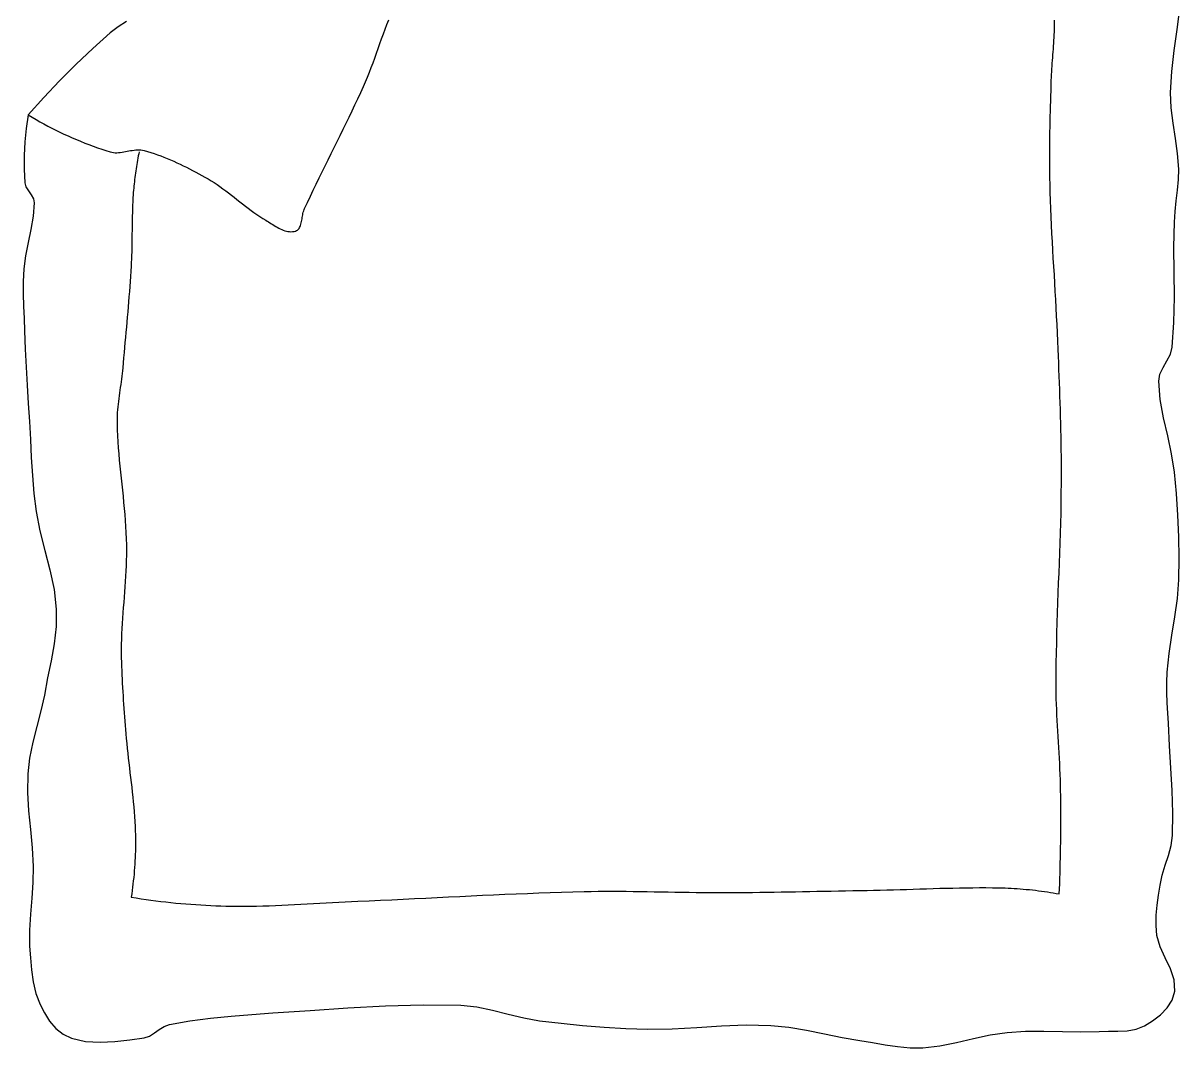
# Model space of a CAD drawing. Header units: millimetres. Extents: x -733 to 20318, y 212 to 20507.
# Drawn here: x 14461 to 16281, y 13599 to 15211 of the extents above; entities that cross this region are included whole.
import ezdxf

# ---------------------------------------------------------------- set-up
doc = ezdxf.new("R2010")
doc.units = ezdxf.units.MM
doc.layers.get('0').update_dxf_attribs({"color": 250})

msp = doc.modelspace()

# ---------------------------------------------------------------- linework, layer by layer
at = {"color": 18, "true_color": 0x000000}
for p, q in [((16276.5, 15200.9), (16281, 15233.8)), ((15033.6, 15208.8), (15036.6, 15216.2)), ((16083.6, 15210.5), (16083.5, 15215.8)), ((14598.2, 15195.7), (14571, 15171.3)), ((14610.5, 15205.2), (14598.2, 15195.7)), ((14623.6, 15213.6), (14610.5, 15205.2)), ((15027.9, 15193.9), (15030.7, 15201.4)), ((15030.7, 15201.4), (15033.6, 15208.8)), ((16083.3, 15192.6), (16083.5, 15197.1)), ((16083.5, 15197.1), (16083.6, 15201.6)), ((16083.6, 15206.1), (16083.6, 15210.5)), ((16083.6, 15201.6), (16083.6, 15206.1)), ((16271.9, 15167.9), (16276.5, 15200.9)), ((15019.7, 15171.3), (15022.4, 15178.8)), ((15022.4, 15178.8), (15025.1, 15186.4)), ((15025.1, 15186.4), (15027.9, 15193.9)), ((16082.3, 15174.7), (16082.6, 15179.2)), ((16082.6, 15179.2), (16082.9, 15183.7)), ((16082.9, 15183.7), (16083.1, 15188.1)), ((16083.1, 15188.1), (16083.3, 15192.6)), ((14571, 15171.3), (14544.5, 15146.2)), ((15014.3, 15156.1), (15017, 15163.7)), ((15017, 15163.7), (15019.7, 15171.3)), ((16080.9, 15156.8), (16081.3, 15161.3)), ((16081.3, 15161.3), (16081.6, 15165.8)), ((16081.6, 15165.8), (16082, 15170.2)), ((16082, 15170.2), (16082.3, 15174.7)), ((16268.2, 15134.9), (16271.9, 15167.9)), ((14544.5, 15146.2), (14518.6, 15120.3)), ((15008.8, 15141.1), (15011.6, 15148.6)), ((15011.6, 15148.6), (15014.3, 15156.1)), ((16079.6, 15138.9), (16079.9, 15143.4)), ((16079.9, 15143.4), (16080.2, 15147.9)), ((16080.2, 15147.9), (16080.6, 15152.3)), ((16080.6, 15152.3), (16080.9, 15156.8)), ((14999.8, 15118.8), (15002.9, 15126.1)), ((15002.9, 15126.1), (15005.9, 15133.6)), ((15005.9, 15133.6), (15008.8, 15141.1)), ((16078.7, 15121), (16078.9, 15125.5)), ((16078.9, 15125.5), (16079.1, 15130)), ((16079.1, 15130), (16079.3, 15134.4)), ((16079.3, 15134.4), (16079.6, 15138.9)), ((16266.3, 15101.7), (16268.2, 15134.9)), ((14518.6, 15120.3), (14493.5, 15093.7)), ((14992.2, 15101.8), (14996.6, 15111.5)), ((14996.6, 15111.5), (14999.8, 15118.8)), ((16078, 15096.6), (16078.3, 15104.7)), ((16078.3, 15104.7), (16078.5, 15112.9)), ((16078.5, 15112.9), (16078.7, 15121)), ((14493.5, 15093.7), (14469.2, 15066.5)), ((14983.1, 15082.4), (14987.7, 15092.1)), ((14987.7, 15092.1), (14992.2, 15101.8)), ((16077.6, 15080.3), (16077.8, 15088.4)), ((16077.8, 15088.4), (16078, 15096.6)), ((16267.3, 15077.6), (16266.3, 15101.7)), ((14973.9, 15063.2), (14978.6, 15072.8)), ((14978.6, 15072.8), (14983.1, 15082.4)), ((16077.2, 15064), (16077.4, 15072.2)), ((16077.4, 15072.2), (16077.6, 15080.3)), ((16270.3, 15053.6), (16267.3, 15077.6)), ((14469.2, 15066.5), (14466.1, 15045.3)), ((14469.2, 15066.5), (14475.3, 15062.8)), ((14475.3, 15062.8), (14481.4, 15059.2)), ((14481.4, 15059.2), (14487.6, 15055.7)), ((14487.6, 15055.7), (14493.8, 15052.3)), ((14493.8, 15052.3), (14500, 15048.9)), ((14964.6, 15044), (14969.3, 15053.6)), ((14969.3, 15053.6), (14973.9, 15063.2)), ((16076.8, 15047.7), (16077, 15055.9)), ((16077, 15055.9), (16077.2, 15064)), ((16274, 15029.6), (16270.3, 15053.6)), ((14466.1, 15045.3), (14464, 15024)), ((14500, 15048.9), (14506.3, 15045.7)), ((14506.3, 15045.7), (14512.6, 15042.5)), ((14512.6, 15042.5), (14519, 15039.4)), ((14519, 15039.4), (14525.4, 15036.3)), ((14525.4, 15036.3), (14531.9, 15033.4)), ((14531.9, 15033.4), (14538.4, 15030.5)), ((14955.2, 15024.8), (14959.9, 15034.4)), ((14959.9, 15034.4), (14964.6, 15044)), ((16076.5, 15031.4), (16076.6, 15039.6)), ((16076.6, 15039.6), (16076.8, 15047.7)), ((14464, 15024), (14462.9, 15002.6)), ((14538.4, 15030.5), (14544.9, 15027.7)), ((14544.9, 15027.7), (14551.5, 15025)), ((14551.5, 15025), (14558.1, 15022.3)), ((14558.1, 15022.3), (14564.7, 15019.8)), ((14564.7, 15019.8), (14571.4, 15017.3)), ((14571.4, 15017.3), (14578, 15014.9)), ((14578, 15014.9), (14584.8, 15012.7)), ((14945.8, 15005.7), (14950.5, 15015.3)), ((14950.5, 15015.3), (14955.2, 15024.8)), ((16076.2, 15007), (16076.3, 15015.2)), ((16076.3, 15015.2), (16076.4, 15023.3)), ((16076.4, 15023.3), (16076.5, 15031.4)), ((16277.4, 15005.6), (16274, 15029.6)), ((14462.9, 15002.6), (14462.8, 14981.2)), ((14584.8, 15012.7), (14591.5, 15010.5)), ((14591.5, 15010.5), (14598.2, 15008.3)), ((14598.2, 15008.3), (14600.8, 15007.7)), ((14600.8, 15007.7), (14603.4, 15007.3)), ((14603.4, 15007.3), (14606, 15007.1)), ((14606, 15007.1), (14608.6, 15007)), ((14608.6, 15007), (14611.3, 15007.2)), ((14611.3, 15007.2), (14614, 15007.4)), ((14614, 15007.4), (14616.7, 15007.8)), ((14616.7, 15007.8), (14619.4, 15008.3)), ((14619.4, 15008.3), (14622.1, 15008.8)), ((14622.1, 15008.8), (14624.8, 15009.3)), ((14624.8, 15009.3), (14627.5, 15009.9)), ((14627.5, 15009.9), (14630.2, 15010.4)), ((14630.2, 15010.4), (14632.9, 15010.8)), ((14632.9, 15010.8), (14635.6, 15011.2)), ((14635.6, 15011.2), (14638.3, 15011.5)), ((14638.3, 15011.5), (14641, 15011.7)), ((14641, 15011.7), (14643.6, 15011.7)), ((14641.7, 14998.7), (14641.1, 14995.3)), ((14642.3, 15002), (14641.7, 14998.7)), ((14643, 15005.3), (14642.3, 15002)), ((14643.7, 15008.7), (14643, 15005.3)), ((14643.6, 15011.7), (14646.2, 15011.6)), ((14646.2, 15011.6), (14648.9, 15011.2)), ((14648.9, 15011.2), (14651.4, 15010.6)), ((14651.4, 15010.6), (14656.7, 15009.1)), ((14656.7, 15009.1), (14662, 15007.5)), ((14662, 15007.5), (14667.2, 15005.8)), ((14667.2, 15005.8), (14672.4, 15004)), ((14672.4, 15004), (14677.6, 15002.1)), ((14677.6, 15002.1), (14682.7, 15000.1)), ((14682.7, 15000.1), (14687.9, 14998)), ((14687.9, 14998), (14692.9, 14995.9)), ((14692.9, 14995.9), (14698, 14993.7)), ((14936.4, 14986.6), (14941.1, 14996.1)), ((14941.1, 14996.1), (14945.8, 15005.7)), ((16076.2, 14998.9), (16076.2, 15007)), ((16076.2, 14990.7), (16076.2, 14998.9)), ((16279.3, 14981.4), (16277.4, 15005.6)), ((14462.8, 14981.2), (14463.8, 14959.8)), ((14638.3, 14978.5), (14637.8, 14975.1)), ((14638.8, 14981.8), (14638.3, 14978.5)), ((14639.4, 14985.2), (14638.8, 14981.8)), ((14639.9, 14988.6), (14639.4, 14985.2)), ((14640.5, 14991.9), (14639.9, 14988.6)), ((14641.1, 14995.3), (14640.5, 14991.9)), ((14698, 14993.7), (14703, 14991.4)), ((14703, 14991.4), (14708.1, 14989.1)), ((14708.1, 14989.1), (14713, 14986.7)), ((14713, 14986.7), (14718, 14984.2)), ((14718, 14984.2), (14722.9, 14981.7)), ((14722.9, 14981.7), (14727.8, 14979.2)), ((14727.8, 14979.2), (14732.7, 14976.6)), ((14931.6, 14977), (14936.4, 14986.6)), ((16076.3, 14982.6), (16076.2, 14990.7)), ((16076.4, 14974.5), (16076.3, 14982.6)), ((16279, 14964.7), (16279.3, 14981.4)), ((14463.8, 14959.8), (14465.6, 14953.2)), ((14636.1, 14961.5), (14635.8, 14958.1)), ((14636.5, 14964.9), (14636.1, 14961.5)), ((14636.9, 14968.3), (14636.5, 14964.9)), ((14637.4, 14971.7), (14636.9, 14968.3)), ((14637.8, 14975.1), (14637.4, 14971.7)), ((14732.7, 14976.6), (14737.6, 14974)), ((14737.6, 14974), (14742.4, 14971.3)), ((14742.4, 14971.3), (14747.2, 14968.6)), ((14747.2, 14968.6), (14752, 14965.9)), ((14752, 14965.9), (14756.8, 14963)), ((14756.8, 14963), (14761.5, 14960)), ((14761.5, 14960), (14766.2, 14957)), ((14922.3, 14957.8), (14927, 14967.4)), ((14927, 14967.4), (14931.6, 14977)), ((16076.5, 14966.3), (16076.4, 14974.5)), ((16076.7, 14958.2), (16076.5, 14966.3)), ((16277.5, 14948), (16279, 14964.7)), ((14465.6, 14953.2), (14469.4, 14947)), ((14469.4, 14947), (14473.7, 14940.9)), ((14473.7, 14940.9), (14477.2, 14934.7)), ((14634.3, 14941.1), (14633.9, 14935.5)), ((14634.5, 14944.5), (14634.3, 14941.1)), ((14634.8, 14947.9), (14634.5, 14944.5)), ((14635.1, 14951.3), (14634.8, 14947.9)), ((14635.4, 14954.7), (14635.1, 14951.3)), ((14635.8, 14958.1), (14635.4, 14954.7)), ((14766.2, 14957), (14770.8, 14953.8)), ((14770.8, 14953.8), (14775.4, 14950.5)), ((14775.4, 14950.5), (14779.9, 14947.2)), ((14779.9, 14947.2), (14784.3, 14943.8)), ((14784.3, 14943.8), (14788.8, 14940.4)), ((14913, 14938.6), (14917.6, 14948.2)), ((14917.6, 14948.2), (14922.3, 14957.8)), ((16077, 14945.1), (16076.7, 14958.2)), ((16077.5, 14932.1), (16077, 14945.1)), ((16275.4, 14931.3), (16277.5, 14948)), ((14478.6, 14928.1), (14477, 14907.1)), ((14477.2, 14934.7), (14478.6, 14928.1)), ((14633.4, 14924.3), (14633.2, 14918.6)), ((14633.6, 14929.9), (14633.4, 14924.3)), ((14633.9, 14935.5), (14633.6, 14929.9)), ((14788.8, 14940.4), (14793.2, 14937)), ((14793.2, 14937), (14797.6, 14933.5)), ((14797.6, 14933.5), (14802, 14930)), ((14802, 14930), (14806.4, 14926.6)), ((14806.4, 14926.6), (14810.9, 14923.1)), ((14810.9, 14923.1), (14815.3, 14919.7)), ((14903.8, 14919.3), (14908.4, 14929)), ((14908.4, 14929), (14913, 14938.6)), ((16078, 14919.1), (16077.5, 14932.1)), ((16273.5, 14914.6), (16275.4, 14931.3)), ((14477, 14907.1), (14473.4, 14886.4)), ((14632.8, 14907.4), (14632.7, 14901.8)), ((14633, 14913), (14632.8, 14907.4)), ((14633.2, 14918.6), (14633, 14913)), ((14815.3, 14919.7), (14819.8, 14916.4)), ((14819.8, 14916.4), (14824.3, 14913.1)), ((14824.3, 14913.1), (14828.9, 14909.9)), ((14828.9, 14909.9), (14833.5, 14906.7)), ((14833.5, 14906.7), (14838.2, 14903.7)), ((14900, 14902.9), (14900.3, 14905.1)), ((14900.3, 14905.1), (14900.7, 14907.3)), ((14900.7, 14907.3), (14901, 14909.4)), ((14901, 14909.4), (14901.4, 14911.6)), ((14901.4, 14911.6), (14901.9, 14913.6)), ((14901.9, 14913.6), (14902.5, 14915.6)), ((14902.5, 14915.6), (14903.1, 14917.5)), ((14903.1, 14917.5), (14903.8, 14919.3)), ((16078.5, 14906.1), (16078, 14919.1)), ((16079.2, 14893), (16078.5, 14906.1)), ((16272.3, 14897.9), (16273.5, 14914.6)), ((14473.4, 14886.4), (14468.9, 14865.7)), ((14632.6, 14890.5), (14632.5, 14884.8)), ((14632.7, 14901.8), (14632.6, 14896.1)), ((14632.6, 14896.1), (14632.6, 14890.5)), ((14838.2, 14903.7), (14843, 14900.8)), ((14843, 14900.8), (14845.1, 14899.5)), ((14845.1, 14899.5), (14847.3, 14898.1)), ((14847.3, 14898.1), (14849.5, 14896.7)), ((14849.5, 14896.7), (14851.8, 14895.3)), ((14851.8, 14895.3), (14854.1, 14893.9)), ((14854.1, 14893.9), (14856.3, 14892.5)), ((14856.3, 14892.5), (14858.7, 14891.1)), ((14858.7, 14891.1), (14861, 14889.7)), ((14861, 14889.7), (14863.3, 14888.5)), ((14863.3, 14888.5), (14865.7, 14887.3)), ((14865.7, 14887.3), (14868.1, 14886.2)), ((14892.8, 14885.4), (14894.1, 14886.5)), ((14894.1, 14886.5), (14895.3, 14887.8)), ((14895.3, 14887.8), (14896.2, 14889.3)), ((14896.2, 14889.3), (14897.1, 14890.9)), ((14897.1, 14890.9), (14897.7, 14892.7)), ((14897.7, 14892.7), (14898.3, 14894.6)), ((14898.3, 14894.6), (14898.8, 14896.6)), ((14898.8, 14896.6), (14899.3, 14898.6)), ((14899.3, 14898.6), (14899.7, 14900.8)), ((14899.7, 14900.8), (14900, 14902.9)), ((16079.8, 14880), (16079.2, 14893)), ((16271.7, 14858.5), (16272.3, 14897.9)), ((14632.4, 14873.6), (14632.3, 14867.9)), ((14632.5, 14884.8), (14632.4, 14879.2)), ((14632.4, 14879.2), (14632.4, 14873.6)), ((14868.1, 14886.2), (14870.5, 14885.3)), ((14870.5, 14885.3), (14872.9, 14884.4)), ((14872.9, 14884.4), (14875.3, 14883.7)), ((14875.3, 14883.7), (14877.7, 14883.2)), ((14877.7, 14883.2), (14880.1, 14882.9)), ((14880.1, 14882.9), (14882.5, 14882.8)), ((14882.5, 14882.8), (14884.9, 14882.9)), ((14884.9, 14882.9), (14887.3, 14883.2)), ((14887.3, 14883.2), (14889.6, 14883.8)), ((14889.6, 14883.8), (14891.3, 14884.5)), ((14891.3, 14884.5), (14892.8, 14885.4)), ((16080.5, 14867), (16079.8, 14880)), ((14468.9, 14865.7), (14464.8, 14845)), ((14632, 14851), (14631.8, 14845.4)), ((14632.1, 14856.7), (14632, 14851)), ((14632.2, 14862.3), (14632.1, 14856.7)), ((14632.3, 14867.9), (14632.2, 14862.3)), ((16081.2, 14854), (16080.5, 14867)), ((16081.9, 14841), (16081.2, 14854)), ((16272, 14819), (16271.7, 14858.5)), ((14464.8, 14845), (14462.1, 14824.2)), ((14631.3, 14834.2), (14631, 14828.5)), ((14631.6, 14839.8), (14631.3, 14834.2)), ((14631.8, 14845.4), (14631.6, 14839.8)), ((16082.7, 14828), (16081.9, 14841)), ((14462.1, 14824.2), (14461.2, 14804.7)), ((14630.5, 14820.5), (14630, 14812.5)), ((14631, 14828.5), (14630.5, 14820.5)), ((16083.5, 14814.9), (16082.7, 14828)), ((16084.2, 14801.9), (16083.5, 14814.9)), ((16272.3, 14779.6), (16272, 14819)), ((14461.2, 14804.7), (14461.1, 14785.2)), ((14628.8, 14796.5), (14628.3, 14788.5)), ((14629.4, 14804.5), (14628.8, 14796.5)), ((14630, 14812.5), (14629.4, 14804.5)), ((16085, 14788.9), (16084.2, 14801.9)), ((14461.1, 14785.2), (14461.7, 14765.7)), ((14627.6, 14780.5), (14627, 14772.5)), ((14628.3, 14788.5), (14627.6, 14780.5)), ((16085.7, 14775.9), (16085, 14788.9)), ((16271.6, 14740.2), (16272.3, 14779.6)), ((14461.7, 14765.7), (14462.6, 14746.2)), ((14626.3, 14764.5), (14625.7, 14756.5)), ((14627, 14772.5), (14626.3, 14764.5)), ((16086.4, 14762.9), (16085.7, 14775.9)), ((16087.1, 14749.9), (16086.4, 14762.9)), ((14462.6, 14746.2), (14463.4, 14726.7)), ((14625, 14748.5), (14624.3, 14740.5)), ((14625.7, 14756.5), (14625, 14748.5)), ((16087.8, 14736.8), (16087.1, 14749.9)), ((14463.4, 14726.7), (14464.6, 14698.2)), ((14622.9, 14724.5), (14622.2, 14716.5)), ((14623.6, 14732.5), (14622.9, 14724.5)), ((14624.3, 14740.5), (14623.6, 14732.5)), ((16088.4, 14723.8), (16087.8, 14736.8)), ((16089, 14710.8), (16088.4, 14723.8)), ((16269.1, 14700.9), (16271.6, 14740.2)), ((14621.4, 14708.5), (14620.7, 14700.5)), ((14622.2, 14716.5), (14621.4, 14708.5)), ((16089.5, 14697.8), (16089, 14710.8)), ((14464.6, 14698.2), (14466, 14669.7)), ((14620, 14692.5), (14619.3, 14684.5)), ((14620.7, 14700.5), (14620, 14692.5)), ((16089.9, 14687.2), (16089.5, 14697.8)), ((16090.4, 14676.7), (16089.9, 14687.2)), ((16260.7, 14679.4), (16266.1, 14689.9)), ((16266.1, 14689.9), (16269.1, 14700.9)), ((14466, 14669.7), (14467.5, 14641.2)), ((14617.8, 14668.5), (14617.4, 14664.1)), ((14618.5, 14676.5), (14617.8, 14668.5)), ((14619.3, 14684.5), (14618.5, 14676.5)), ((16090.8, 14666.1), (16090.4, 14676.7)), ((16249.7, 14658.7), (16254.6, 14669.1)), ((16254.6, 14669.1), (16260.7, 14679.4)), ((14615.8, 14650.9), (14615.2, 14646.6)), ((14616.4, 14655.3), (14615.8, 14650.9)), ((14616.9, 14659.7), (14616.4, 14655.3)), ((14617.4, 14664.1), (14616.9, 14659.7)), ((16091.2, 14655.6), (16090.8, 14666.1)), ((16091.5, 14645.1), (16091.2, 14655.6)), ((16247.8, 14647.6), (16249.7, 14658.7)), ((14467.5, 14641.2), (14469.2, 14612.7)), ((14613.4, 14633.4), (14612.8, 14629.1)), ((14614, 14637.8), (14613.4, 14633.4)), ((14614.6, 14642.2), (14614, 14637.8)), ((14615.2, 14646.6), (14614.6, 14642.2)), ((16091.9, 14634.5), (16091.5, 14645.1)), ((16092.3, 14624), (16091.9, 14634.5)), ((16250.2, 14618.8), (16247.8, 14647.6)), ((14611, 14615.9), (14610.5, 14611.6)), ((14611.6, 14620.3), (14611, 14615.9)), ((14612.2, 14624.7), (14611.6, 14620.3)), ((14612.8, 14629.1), (14612.2, 14624.7)), ((16092.6, 14613.4), (16092.3, 14624)), ((16093, 14602.9), (16092.6, 14613.4)), ((16255.3, 14590.2), (16250.2, 14618.8)), ((14469.2, 14612.7), (14470.9, 14584.3)), ((14609.3, 14598.4), (14609.1, 14594)), ((14609.7, 14602.8), (14609.3, 14598.4)), ((14610.1, 14607.2), (14609.7, 14602.8)), ((14610.5, 14611.6), (14610.1, 14607.2)), ((16093.3, 14592.3), (16093, 14602.9)), ((14470.9, 14584.3), (14472.5, 14555.9)), ((14609.1, 14594), (14608.9, 14589.6)), ((14608.9, 14589.6), (14608.9, 14585.2)), ((14608.9, 14585.2), (14608.9, 14580.8)), ((14608.9, 14580.8), (14609.2, 14571.3)), ((16093.6, 14581.8), (16093.3, 14592.3)), ((16093.8, 14571.3), (16093.6, 14581.8)), ((16261.8, 14561.8), (16255.3, 14590.2)), ((14609.2, 14571.3), (14609.6, 14561.7)), ((14609.6, 14561.7), (14610.2, 14552.2)), ((16094.1, 14560.7), (16093.8, 14571.3)), ((16094.3, 14550.2), (16094.1, 14560.7)), ((16268, 14533.3), (16261.8, 14561.8)), ((14472.5, 14555.9), (14474, 14527.6)), ((14610.2, 14552.2), (14610.8, 14542.7)), ((14610.8, 14542.7), (14611.6, 14533.1)), ((16094.4, 14539.6), (16094.3, 14550.2)), ((14474, 14527.6), (14475.7, 14499.2)), ((14611.6, 14533.1), (14612.4, 14523.6)), ((14612.4, 14523.6), (14613.3, 14514.1)), ((16094.6, 14529.1), (16094.4, 14539.6)), ((16094.7, 14518.5), (16094.6, 14529.1)), ((16272.3, 14504.5), (16268, 14533.3)), ((14613.3, 14514.1), (14614.3, 14504.6)), ((14614.3, 14504.6), (14615.3, 14495.1)), ((16094.7, 14508), (16094.7, 14518.5)), ((16094.7, 14497.4), (16094.7, 14508)), ((16275.5, 14470.7), (16272.3, 14504.5)), ((14475.7, 14499.2), (14478, 14471)), ((14615.3, 14495.1), (14616.3, 14485.6)), ((16094.5, 14471.2), (16094.7, 14486.9)), ((16094.7, 14486.9), (16094.7, 14497.4)), ((14478, 14471), (14481.4, 14442.8)), ((14616.3, 14485.6), (14617.3, 14476)), ((14617.3, 14476), (14618.3, 14466.5)), ((16094.3, 14455.5), (16094.5, 14471.2)), ((16277.9, 14436.8), (16275.5, 14470.7)), ((14618.3, 14466.5), (14619.2, 14457)), ((14619.2, 14457), (14620.1, 14447.5)), ((16094, 14439.8), (16094.3, 14455.5)), ((14481.4, 14442.8), (14487.3, 14411.9)), ((14620.1, 14447.5), (14621, 14438)), ((14621, 14438), (14621.7, 14428.4)), ((16093.6, 14424.1), (16094, 14439.8)), ((16279.5, 14402.8), (16277.9, 14436.8)), ((14621.7, 14428.4), (14622.4, 14418.9)), ((14622.4, 14418.9), (14622.9, 14409.4)), ((16093.1, 14408.5), (16093.6, 14424.1)), ((14487.3, 14411.9), (14495.1, 14381.3)), ((14622.9, 14409.4), (14623.3, 14399.8)), ((14623.3, 14399.8), (14623.6, 14390.3)), ((16092.6, 14392.8), (16093.1, 14408.5)), ((16280.1, 14368.9), (16279.5, 14402.8)), ((14495.1, 14381.3), (14503.2, 14350.8)), ((14623.6, 14390.3), (14623.7, 14382)), ((14623.7, 14382), (14623.6, 14373.8)), ((16091.5, 14361.4), (16092.1, 14377.1)), ((16092.1, 14377.1), (16092.6, 14392.8)), ((14623.4, 14365.5), (14623.2, 14357.3)), ((14623.6, 14373.8), (14623.4, 14365.5)), ((16090.9, 14345.7), (16091.5, 14361.4)), ((16279.5, 14334.9), (16280.1, 14368.9)), ((14503.2, 14350.8), (14509.8, 14320)), ((14622.3, 14340.8), (14621.8, 14332.5)), ((14622.8, 14349), (14622.3, 14340.8)), ((14623.2, 14357.3), (14622.8, 14349)), ((16090.3, 14330.1), (16090.9, 14345.7)), ((14621.2, 14324.3), (14620.6, 14316.1)), ((14621.8, 14332.5), (14621.2, 14324.3)), ((16089.7, 14314.4), (16090.3, 14330.1)), ((16277.2, 14305.8), (16279.5, 14334.9)), ((14509.8, 14320), (14513.3, 14288.9)), ((14620, 14307.8), (14619.4, 14299.6)), ((14620.6, 14316.1), (14620, 14307.8)), ((16089.1, 14298.7), (16089.7, 14314.4)), ((16273.2, 14276.8), (16277.2, 14305.8)), ((14513.3, 14288.9), (14512.9, 14261.7)), ((14618.7, 14291.3), (14618.1, 14283.1)), ((14619.4, 14299.6), (14618.7, 14291.3)), ((16088.6, 14283), (16089.1, 14298.7)), ((14617.5, 14274.8), (14617, 14266.6)), ((14618.1, 14283.1), (14617.5, 14274.8)), ((16088.1, 14267.3), (16088.6, 14283)), ((16268.5, 14247.8), (16273.2, 14276.8)), ((14512.9, 14261.7), (14509.8, 14234.6)), ((14616.1, 14250.1), (14615.8, 14241.8)), ((14616.5, 14258.3), (14616.1, 14250.1)), ((14617, 14266.6), (14616.5, 14258.3)), ((16087.2, 14236), (16087.6, 14251.6)), ((16087.6, 14251.6), (16088.1, 14267.3)), ((14509.8, 14234.6), (14505, 14207.6)), ((14615.6, 14233.6), (14615.5, 14225.3)), ((14615.8, 14241.8), (14615.6, 14233.6)), ((16086.8, 14220.3), (16087.2, 14236)), ((16264, 14218.9), (16268.5, 14247.8)), ((14615.5, 14225.3), (14615.6, 14218.7)), ((14615.6, 14218.7), (14615.6, 14212.1)), ((16086.5, 14204.6), (16086.8, 14220.3)), ((16260.9, 14189.8), (16264, 14218.9)), ((14505, 14207.6), (14499.6, 14180.7)), ((14615.6, 14212.1), (14615.8, 14205.4)), ((14615.8, 14205.4), (14615.9, 14198.8)), ((14615.9, 14198.8), (14616.2, 14192.2)), ((16086.3, 14188.9), (16086.5, 14204.6)), ((14499.6, 14180.7), (14494.5, 14153.8)), ((14616.2, 14192.2), (14616.4, 14185.5)), ((14616.4, 14185.5), (14616.7, 14178.9)), ((14616.7, 14178.9), (14617.1, 14172.3)), ((16086.2, 14173.2), (16086.3, 14188.9)), ((16260.3, 14173.7), (16260.9, 14189.8)), ((14617.1, 14172.3), (14617.4, 14165.7)), ((14617.4, 14165.7), (14617.9, 14159)), ((14617.9, 14159), (14618.3, 14152.4)), ((16086.3, 14164.7), (16086.2, 14173.2)), ((16086.4, 14156.2), (16086.3, 14164.7)), ((16260.5, 14157.7), (16260.3, 14173.7)), ((14494.5, 14153.8), (14489.2, 14128.9)), ((14618.3, 14152.4), (14618.7, 14145.8)), ((14618.7, 14145.8), (14619.2, 14139.2)), ((16086.6, 14147.8), (16086.4, 14156.2)), ((16086.8, 14139.3), (16086.6, 14147.8)), ((16261.2, 14141.6), (16260.5, 14157.7)), ((16262.1, 14125.5), (16261.2, 14141.6)), ((14489.2, 14128.9), (14482.9, 14104.2)), ((14619.2, 14139.2), (14619.7, 14132.6)), ((14619.7, 14132.6), (14620.2, 14125.9)), ((14620.2, 14125.9), (14620.7, 14119.3)), ((16087.2, 14130.8), (16086.8, 14139.3)), ((16087.6, 14122.3), (16087.2, 14130.8)), ((16088, 14113.8), (16087.6, 14122.3)), ((16262.9, 14109.4), (16262.1, 14125.5)), ((14482.9, 14104.2), (14476.6, 14079.5)), ((14620.7, 14119.3), (14621.2, 14112.7)), ((14621.2, 14112.7), (14621.8, 14106.1)), ((14621.8, 14106.1), (14622.3, 14099.5)), ((16088.4, 14105.4), (16088, 14113.8)), ((16088.9, 14096.9), (16088.4, 14105.4)), ((16264.5, 14074.1), (16262.9, 14109.4)), ((14622.3, 14099.5), (14622.8, 14092.9)), ((14622.8, 14092.9), (14623.4, 14085.2)), ((16089.4, 14088.4), (16088.9, 14096.9)), ((16089.9, 14079.9), (16089.4, 14088.4)), ((14476.6, 14079.5), (14471.4, 14054.7)), ((14623.4, 14085.2), (14624.1, 14077.5)), ((14624.1, 14077.5), (14624.9, 14069.8)), ((14624.9, 14069.8), (14625.7, 14062.2)), ((16090.5, 14071.4), (16089.9, 14079.9)), ((16091, 14063), (16090.5, 14071.4)), ((16266.8, 14038.8), (16264.5, 14074.1)), ((14471.4, 14054.7), (14468.3, 14029.6)), ((14625.7, 14062.2), (14626.5, 14054.5)), ((14626.5, 14054.5), (14627.4, 14046.9)), ((16091.4, 14054.5), (16091, 14063)), ((16091.9, 14046), (16091.4, 14054.5)), ((14627.4, 14046.9), (14628.3, 14039.2)), ((14628.3, 14039.2), (14629.2, 14031.5)), ((14629.2, 14031.5), (14630.1, 14023.9)), ((16092.3, 14037.5), (16091.9, 14046)), ((16092.7, 14029), (16092.3, 14037.5)), ((16268.8, 14003.4), (16266.8, 14038.8)), ((14468.3, 14029.6), (14468, 14000.5)), ((14630.1, 14023.9), (14631, 14016.2)), ((14631, 14016.2), (14631.9, 14008.6)), ((16093, 14020.6), (16092.7, 14029)), ((16093.2, 14012.1), (16093, 14020.6)), ((14468, 14000.5), (14469.8, 13971.4)), ((14631.9, 14008.6), (14632.8, 14000.9)), ((14632.8, 14000.9), (14633.6, 13993.3)), ((16093.4, 14003.6), (16093.2, 14012.1)), ((16093.5, 13995.4), (16093.4, 14003.6)), ((16093.6, 13987.3), (16093.5, 13995.4)), ((16269.8, 13968.1), (16268.8, 14003.4)), ((14633.6, 13993.3), (14634.4, 13985.6)), ((14634.4, 13985.6), (14635.1, 13977.9)), ((14635.1, 13977.9), (14635.8, 13970.2)), ((16093.7, 13979.2), (16093.6, 13987.3)), ((16093.7, 13971), (16093.7, 13979.2)), ((14469.8, 13971.4), (14472.8, 13942.3)), ((14635.8, 13970.2), (14636.4, 13962.6)), ((14636.4, 13962.6), (14636.9, 13954.9)), ((16093.7, 13962.9), (16093.7, 13971)), ((16093.7, 13954.7), (16093.7, 13962.9)), ((16269.2, 13932.8), (16269.8, 13968.1)), ((14472.8, 13942.3), (14475.5, 13913.2)), ((14636.9, 13954.9), (14637.3, 13947.2)), ((14637.3, 13947.2), (14637.6, 13939.5)), ((16093.7, 13946.6), (16093.7, 13954.7)), ((16093.7, 13938.4), (16093.7, 13946.6)), ((14637.6, 13939.5), (14637.7, 13934.3)), ((14637.7, 13934.3), (14637.8, 13929.1)), ((14637.8, 13929.1), (14637.9, 13923.9)), ((14637.9, 13923.9), (14637.9, 13918.7)), ((16093.4, 13914), (16093.5, 13922.2)), ((16093.5, 13922.2), (16093.6, 13930.3)), ((16093.6, 13930.3), (16093.7, 13938.4)), ((16267.1, 13917), (16269.2, 13932.8)), ((14475.5, 13913.2), (14476.9, 13884.1)), ((14637.7, 13908.3), (14637.5, 13903.1)), ((14637.8, 13913.5), (14637.7, 13908.3)), ((14637.9, 13918.7), (14637.8, 13913.5)), ((16093.1, 13897.7), (16093.2, 13905.9)), ((16093.2, 13905.9), (16093.4, 13914)), ((16263, 13901.4), (16267.1, 13917)), ((14636.8, 13887.5), (14636.4, 13882.3)), ((14637.1, 13892.7), (14636.8, 13887.5)), ((14637.3, 13897.9), (14637.1, 13892.7)), ((14637.5, 13903.1), (14637.3, 13897.9)), ((16092.7, 13881.5), (16092.9, 13889.6)), ((16092.9, 13889.6), (16093.1, 13897.7)), ((16253.4, 13870.6), (16258.1, 13886.1)), ((16258.1, 13886.1), (16263, 13901.4)), ((14476.9, 13884.1), (14476.3, 13859)), ((14635.6, 13872), (14635.1, 13866.8)), ((14636, 13877.1), (14635.6, 13872)), ((14636.4, 13882.3), (14636, 13877.1)), ((16092.2, 13865.2), (16092.5, 13873.3)), ((16092.5, 13873.3), (16092.7, 13881.5)), ((16250, 13854.9), (16253.4, 13870.6)), ((14476.3, 13859), (14474.6, 13834)), ((14633.3, 13851.3), (14632.6, 13846.1)), ((14633.9, 13856.4), (14633.3, 13851.3)), ((14634.5, 13861.6), (14633.9, 13856.4)), ((14635.1, 13866.8), (14634.5, 13861.6)), ((15871.9, 13848.8), (15882.3, 13849.1)), ((15882.3, 13849.1), (15892.7, 13849.4)), ((15892.7, 13849.4), (15903.1, 13849.7)), ((15903.1, 13849.7), (15913.5, 13850)), ((15913.5, 13850), (15923.9, 13850.2)), ((15923.9, 13850.2), (15934.3, 13850.4)), ((15934.3, 13850.4), (15944.7, 13850.6)), ((15944.7, 13850.6), (15955.1, 13850.7)), ((15955.1, 13850.7), (15965.5, 13850.8)), ((15965.5, 13850.8), (15975.9, 13850.8)), ((15975.9, 13850.8), (15986.2, 13850.7)), ((15986.2, 13850.7), (15996.6, 13850.5)), ((15996.6, 13850.5), (16001.4, 13850.4)), ((16001.4, 13850.4), (16006.2, 13850.3)), ((16006.2, 13850.3), (16010.9, 13850.1)), ((16010.9, 13850.1), (16015.7, 13849.8)), ((16015.7, 13849.8), (16020.4, 13849.6)), ((16020.4, 13849.6), (16025.2, 13849.3)), ((16025.2, 13849.3), (16029.9, 13848.9)), ((16091.6, 13848.9), (16091.9, 13857)), ((16091.9, 13857), (16092.2, 13865.2)), ((16247.5, 13839.1), (16250, 13854.9)), ((14474.6, 13834), (14472.6, 13809)), ((14631.9, 13841), (14631.1, 13835.9)), ((14631.1, 13835.9), (14638.8, 13834.6)), ((14632.6, 13846.1), (14631.9, 13841)), ((14638.8, 13834.6), (14646.6, 13833.4)), ((14646.6, 13833.4), (14654.5, 13832.3)), ((14654.5, 13832.3), (14662.3, 13831.2)), ((14662.3, 13831.2), (14670.1, 13830.2)), ((15005.7, 13830.2), (15023.5, 13831)), ((15023.5, 13831), (15041.3, 13831.8)), ((15041.3, 13831.8), (15059.1, 13832.7)), ((15059.1, 13832.7), (15076.8, 13833.5)), ((15076.8, 13833.5), (15094.6, 13834.4)), ((15094.6, 13834.4), (15112.4, 13835.3)), ((15112.4, 13835.3), (15130.2, 13836.1)), ((15130.2, 13836.1), (15148, 13837)), ((15148, 13837), (15165.8, 13837.9)), ((15165.8, 13837.9), (15183.6, 13838.7)), ((15183.6, 13838.7), (15201.3, 13839.5)), ((15201.3, 13839.5), (15219.1, 13840.3)), ((15219.1, 13840.3), (15236.9, 13841.1)), ((15236.9, 13841.1), (15254.7, 13841.8)), ((15254.7, 13841.8), (15272.5, 13842.5)), ((15272.5, 13842.5), (15290.3, 13843.1)), ((15290.3, 13843.1), (15308.1, 13843.7)), ((15308.1, 13843.7), (15325.9, 13844.2)), ((15325.9, 13844.2), (15343.7, 13844.7)), ((15343.7, 13844.7), (15354.7, 13844.9)), ((15354.7, 13844.9), (15365.7, 13845)), ((15365.7, 13845), (15376.7, 13845.1)), ((15376.7, 13845.1), (15387.7, 13845.1)), ((15387.7, 13845.1), (15398.7, 13845.1)), ((15398.7, 13845.1), (15409.7, 13845)), ((15409.7, 13845), (15420.7, 13844.9)), ((15420.7, 13844.9), (15431.7, 13844.7)), ((15431.7, 13844.7), (15442.7, 13844.6)), ((15442.7, 13844.6), (15453.7, 13844.4)), ((15453.7, 13844.4), (15464.7, 13844.2)), ((15464.7, 13844.2), (15475.7, 13844)), ((15475.7, 13844), (15486.7, 13843.7)), ((15486.7, 13843.7), (15497.8, 13843.6)), ((15497.8, 13843.6), (15508.8, 13843.4)), ((15508.8, 13843.4), (15519.8, 13843.2)), ((15519.8, 13843.2), (15530.8, 13843.1)), ((15530.8, 13843.1), (15541.8, 13843)), ((15541.8, 13843), (15552.8, 13843)), ((15552.8, 13843), (15563.8, 13843)), ((15563.8, 13843), (15575, 13843.1)), ((15575, 13843.1), (15586.3, 13843.1)), ((15586.3, 13843.1), (15597.5, 13843.2)), ((15597.5, 13843.2), (15608.8, 13843.3)), ((15608.8, 13843.3), (15620, 13843.5)), ((15620, 13843.5), (15631.3, 13843.6)), ((15631.3, 13843.6), (15642.5, 13843.8)), ((15642.5, 13843.8), (15653.8, 13844)), ((15653.8, 13844), (15665, 13844.2)), ((15665, 13844.2), (15676.3, 13844.4)), ((15676.3, 13844.4), (15687.5, 13844.6)), ((15687.5, 13844.6), (15698.8, 13844.8)), ((15698.8, 13844.8), (15710, 13845)), ((15710, 13845), (15721.3, 13845.2)), ((15721.3, 13845.2), (15732.5, 13845.4)), ((15732.5, 13845.4), (15743.8, 13845.6)), ((15743.8, 13845.6), (15755, 13845.8)), ((15755, 13845.8), (15766.3, 13846.1)), ((15766.3, 13846.1), (15777.5, 13846.3)), ((15777.5, 13846.3), (15788.8, 13846.5)), ((15788.8, 13846.5), (15799.2, 13846.7)), ((15799.2, 13846.7), (15809.5, 13846.9)), ((15809.5, 13846.9), (15819.9, 13847.2)), ((15819.9, 13847.2), (15830.3, 13847.5)), ((15830.3, 13847.5), (15840.7, 13847.8)), ((15840.7, 13847.8), (15851.1, 13848.1)), ((15851.1, 13848.1), (15861.5, 13848.5)), ((15861.5, 13848.5), (15871.9, 13848.8)), ((16029.9, 13848.9), (16034.7, 13848.5)), ((16034.7, 13848.5), (16039.4, 13848.1)), ((16039.4, 13848.1), (16044.2, 13847.6)), ((16044.2, 13847.6), (16048.9, 13847.1)), ((16048.9, 13847.1), (16053.7, 13846.6)), ((16053.7, 13846.6), (16058.4, 13846)), ((16058.4, 13846), (16063.1, 13845.4)), ((16063.1, 13845.4), (16067.8, 13844.7)), ((16067.8, 13844.7), (16072.5, 13844)), ((16072.5, 13844), (16077.3, 13843.2)), ((16077.3, 13843.2), (16081.9, 13842.5)), ((16081.9, 13842.5), (16086.6, 13841.6)), ((16086.6, 13841.6), (16091.3, 13840.8)), ((16091.3, 13840.8), (16091.6, 13848.9)), ((16245.4, 13823.2), (16247.5, 13839.1)), ((14670.1, 13830.2), (14677.9, 13829.2)), ((14677.9, 13829.2), (14685.8, 13828.3)), ((14685.8, 13828.3), (14693.6, 13827.4)), ((14693.6, 13827.4), (14701.5, 13826.6)), ((14701.5, 13826.6), (14709.3, 13825.9)), ((14709.3, 13825.9), (14717.2, 13825.2)), ((14717.2, 13825.2), (14725.1, 13824.6)), ((14725.1, 13824.6), (14733, 13824)), ((14733, 13824), (14740.8, 13823.5)), ((14740.8, 13823.5), (14748.7, 13823)), ((14748.7, 13823), (14756.6, 13822.6)), ((14756.6, 13822.6), (14764.5, 13822.3)), ((14764.5, 13822.3), (14772.4, 13822)), ((14772.4, 13822), (14780.3, 13821.8)), ((14780.3, 13821.8), (14788.1, 13821.6)), ((14788.1, 13821.6), (14798.1, 13821.5)), ((14798.1, 13821.5), (14808.1, 13821.5)), ((14808.1, 13821.5), (14818.1, 13821.5)), ((14818.1, 13821.5), (14828.1, 13821.7)), ((14828.1, 13821.7), (14838.1, 13821.9)), ((14838.1, 13821.9), (14848.1, 13822.3)), ((14848.1, 13822.3), (14858.1, 13822.6)), ((14858.1, 13822.6), (14868.1, 13823.1)), ((14868.1, 13823.1), (14878.1, 13823.5)), ((14878.1, 13823.5), (14888, 13824.1)), ((14888, 13824.1), (14898, 13824.6)), ((14898, 13824.6), (14908, 13825.2)), ((14908, 13825.2), (14918, 13825.7)), ((14918, 13825.7), (14928, 13826.3)), ((14928, 13826.3), (14938, 13826.9)), ((14938, 13826.9), (14948, 13827.5)), ((14948, 13827.5), (14957.9, 13828)), ((14957.9, 13828), (14967.9, 13828.6)), ((14967.9, 13828.6), (14977.9, 13829)), ((14977.9, 13829), (14987.9, 13829.5)), ((14987.9, 13829.5), (15005.7, 13830.2)), ((16243.9, 13807.2), (16245.4, 13823.2)), ((14472.6, 13809), (14471.2, 13783.9)), ((16243.6, 13791.3), (16243.9, 13807.2)), ((14471.2, 13783.9), (14471.4, 13758.9)), ((16244.9, 13775.4), (16243.6, 13791.3)), ((14471.4, 13758.9), (14472.5, 13740.1)), ((16249.8, 13757.5), (16244.9, 13775.4)), ((14472.5, 13740.1), (14474.1, 13721.2)), ((16257.9, 13740.2), (16249.8, 13757.5)), ((16266.2, 13723), (16257.9, 13740.2)), ((16272.2, 13705.6), (16266.2, 13723)), ((14474.1, 13721.2), (14476.9, 13702.5)), ((16273.1, 13687.7), (16272.2, 13705.6)), ((14476.9, 13702.5), (14481.2, 13684.3)), ((16268.9, 13673.9), (16273.1, 13687.7)), ((14481.2, 13684.3), (14487.7, 13666.8)), ((16261, 13661.5), (16268.9, 13673.9)), ((14487.7, 13666.8), (14494.5, 13653.6)), ((14494.5, 13653.6), (14502.8, 13640.8)), ((14788.6, 13648.7), (14821.2, 13651.4)), ((14821.2, 13651.4), (14853.8, 13653.6)), ((14853.8, 13653.6), (14912.9, 13657.7)), ((14912.9, 13657.7), (14972.1, 13661.6)), ((14972.1, 13661.6), (15031.4, 13664.7)), ((15031.4, 13664.7), (15090.6, 13666.4)), ((15090.6, 13666.4), (15149.9, 13665.9)), ((15149.9, 13665.9), (15174.9, 13663.4)), ((15174.9, 13663.4), (15199.6, 13658.2)), ((15199.6, 13658.2), (15224.1, 13651.9)), ((15224.1, 13651.9), (15248.7, 13645.7)), ((16238.1, 13641), (16250.4, 13650.4)), ((16250.4, 13650.4), (16261, 13661.5)), ((14502.8, 13640.8), (14512.7, 13629.3)), ((14675.4, 13627.6), (14683.1, 13632.5)), ((14683.1, 13632.5), (14691.4, 13635.6)), ((14691.4, 13635.6), (14723.6, 13641.1)), ((14723.6, 13641.1), (14756, 13645.4)), ((14756, 13645.4), (14788.6, 13648.7)), ((15248.7, 13645.7), (15273.6, 13641.3)), ((15273.6, 13641.3), (15307.4, 13637.3)), ((15307.4, 13637.3), (15341.4, 13633.9)), ((15341.4, 13633.9), (15375.5, 13631.3)), ((15375.5, 13631.3), (15409.6, 13629.4)), ((15482.4, 13628.8), (15521.2, 13630.8)), ((15521.2, 13630.8), (15560, 13633.2)), ((15560, 13633.2), (15598.7, 13634.7)), ((15598.7, 13634.7), (15637.4, 13634)), ((15637.4, 13634), (15665.7, 13631.3)), ((15665.7, 13631.3), (15693.7, 13626.6)), ((16212, 13628.2), (16225.2, 13633.3)), ((16225.2, 13633.3), (16238.1, 13641)), ((14512.7, 13629.3), (14524.2, 13620)), ((14524.2, 13620), (14537.3, 13613.8)), ((14537.3, 13613.8), (14559.5, 13608.9)), ((14628.8, 13611.3), (14651.8, 13614.6)), ((14651.8, 13614.6), (14660.2, 13617.3)), ((14660.2, 13617.3), (14667.9, 13622.1)), ((14667.9, 13622.1), (14675.4, 13627.6)), ((15409.6, 13629.4), (15443.7, 13628.3)), ((15443.7, 13628.3), (15482.4, 13628.8)), ((15693.7, 13626.6), (15721.7, 13620.9)), ((15721.7, 13620.9), (15749.6, 13615.2)), ((15749.6, 13615.2), (15777.7, 13610.3)), ((15929.8, 13607.1), (15956.2, 13613.3)), ((15956.2, 13613.3), (15982.7, 13619.1)), ((15982.7, 13619.1), (16009.5, 13623)), ((16009.5, 13623), (16038.3, 13624.7)), ((16038.3, 13624.7), (16067.2, 13624.8)), ((16067.2, 13624.8), (16096.2, 13624.3)), ((16096.2, 13624.3), (16125.2, 13623.9)), ((16125.2, 13623.9), (16154.1, 13624.5)), ((16154.1, 13624.5), (16168.6, 13624.8)), ((16168.6, 13624.8), (16183.4, 13624.9)), ((16183.4, 13624.9), (16198, 13625.7)), ((16198, 13625.7), (16212, 13628.2)), ((14559.5, 13608.9), (14582.4, 13607.5)), ((14582.4, 13607.5), (14605.6, 13608.6)), ((14605.6, 13608.6), (14628.8, 13611.3)), ((15777.7, 13610.3), (15797.4, 13607.1)), ((15797.4, 13607.1), (15817.1, 13603.6)), ((15817.1, 13603.6), (15836.8, 13600.6)), ((15836.8, 13600.6), (15856.6, 13598.7)), ((15856.6, 13598.7), (15876.4, 13598.7)), ((15876.4, 13598.7), (15903.2, 13601.7)), ((15903.2, 13601.7), (15929.8, 13607.1))]:
    msp.add_line(p, q, dxfattribs=at)

doc.saveas('drawing.dxf')
